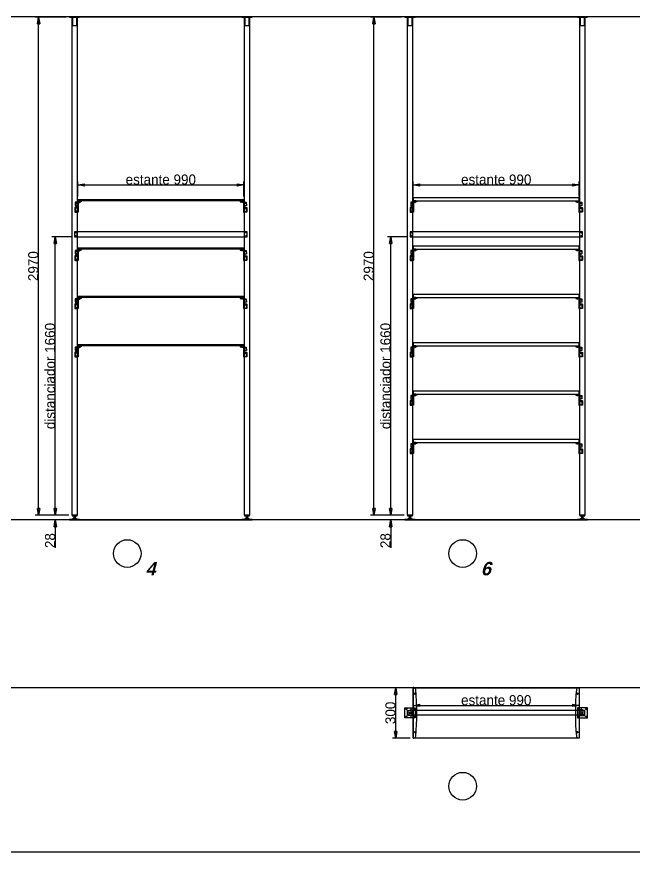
# Paper-space layout 'Jordi B.' of a CAD drawing. Header units: millimetres. Extents: x 23627 to 226976, y -18096 to 223844.
# Drawn here: x 181195 to 184878, y 111496 to 116477 of the extents above; entities that cross this region are included whole.
import ezdxf

# ---------------------------------------------------------------- set-up
doc = ezdxf.new("R2010")
doc.units = ezdxf.units.MM
doc.header["$PDMODE"] = 35
doc.header["$PDSIZE"] = 5
for name, color, linetype in [('Cotas bloques dinámicos PM espacio', 140, 'Continuous'), ('Linea Capa Color 0000 JB', 7, 'Continuous'), ('Linea Capa Color 0140 Blau Vidre JB', 140, 'Continuous'), ('Linea Capa Color 0202 Lila Parets JB', 202, 'Continuous')]:
    doc.layers.add(name, color=color, linetype=linetype)
doc.styles.add('Jordi Ava', font='Avant Garde MEdium BT.ttf')
doc.styles.add('Stylus BT JB', font='stylu.ttf', dxfattribs={"oblique": 15})
doc.dimstyles.new('Jordi Ava 2015', dxfattribs={"dimtxt": 60, "dimasz": 40, "dimexe": 20, "dimexo": 20, "dimgap": 0.09, "dimtad": 1, "dimdec": 0, "dimzin": 0, "dimdsep": 46, "dimtxsty": 'Jordi Ava', "dimblk": 'CLOSED', "dimcen": 1.5, "dimclrd": 7, "dimclre": 7, "dimclrt": 256, "dimadec": 0, "dimazin": 0, "dimtfac": 0.05, "dimtdec": 0, "dimtofl": 0, "dimtmove": 0, "dimatfit": 3, "dimldrblk": 'CLOSED', "dimfxl": 90, "dimtolj": 1, "dimtzin": 0, "dimlwd": -1, "dimlwe": -1, "dimarcsym": 0})

# ---------------------------------------------------------------- blocks, each defined once
blk = doc.blocks.new('_Closed')
at = {"color": 0, "linetype": 'ByBlock', "lineweight": -2}
for p, q in [((-1, 0.17), (0, 0)), ((-1, 0.17), (-1, -0.17)), ((0, 0), (-1, -0.17)), ((0, 0), (-1, 0))]:
    blk.add_line(p, q, dxfattribs=at)
blk = doc.blocks.new('*D1403')
at = {"layer": 'Cotas bloques dinámicos PM espacio', "color": 7, "ltscale": 10, "transparency": 16777216}
for p, q in [((19, 1928.7), (19, 2017.6)), ((59, 1997.6), (969, 1997.6)), ((1009, 1928.7), (1009, 2017.6))]:
    blk.add_line(p, q, dxfattribs=at)
at = {"layer": 'Defpoints', "color": 0, "ltscale": 10, "transparency": 16777216}
for p in [(1009, 1997.6), (19, 1908.7), (1009, 1908.7)]:
    blk.add_point(p, dxfattribs=at)
at = {"layer": 'Cotas bloques dinámicos PM espacio', "color": 7, "ltscale": 10, "transparency": 16777216, "xscale": 40, "yscale": 40, "zscale": 40, "rotation": 180}
blk.add_blockref('_Closed', (19, 1997.6), dxfattribs=at)
at = {"layer": 'Cotas bloques dinámicos PM espacio', "color": 7, "ltscale": 10, "transparency": 16777216, "xscale": 40, "yscale": 40, "zscale": 40}
blk.add_blockref('_Closed', (1009, 1997.6), dxfattribs=at)
at = {"layer": 'Cotas bloques dinámicos PM espacio', "ltscale": 10, "transparency": 16777216, "insert": (514, 2028.9), "char_height": 60, "attachment_point": 5, "style": 'Jordi Ava'}
blk.add_mtext('\\A1;estante 990', dxfattribs=at)
blk = doc.blocks.new('PM202307281056')
at = {"layer": 'Linea Capa Color 0140 Blau Vidre JB', "ltscale": 10}
blk.add_lwpolyline([(4.9, 3), (-4.9, 3), (-4.9, 0), (-2.2, 0), (-2.2, -3.3, 1.39975), (2.3, -3.3), (2.3, 0), (4.9, 0)], format="xyb", close=True, dxfattribs=at)
blk.add_arc((0, 5.5), 5.5, 207.0463, 332.9537, dxfattribs=at)
blk = doc.blocks.new('*D1404')
at = {"layer": 'Cotas bloques dinámicos PM espacio', "color": 7, "ltscale": 10, "transparency": 16777216}
for p, q in [((-20, 1688), (-135, 1688)), ((-115, 68), (-115, 1648)), ((-35, 28), (-135, 28))]:
    blk.add_line(p, q, dxfattribs=at)
at = {"layer": 'Defpoints', "color": 0, "ltscale": 10, "transparency": 16777216}
for p in [(-115, 1688), (0, 1688), (-15, 28)]:
    blk.add_point(p, dxfattribs=at)
at = {"layer": 'Cotas bloques dinámicos PM espacio', "color": 7, "ltscale": 10, "transparency": 16777216, "xscale": 40, "yscale": 40, "zscale": 40}
for p, rotation in [((-115, 1688), 90), ((-115, 28), 270)]:
    blk.add_blockref('_Closed', p, dxfattribs=dict(at, rotation=rotation))
at = {"layer": 'Cotas bloques dinámicos PM espacio', "ltscale": 10, "transparency": 16777216, "insert": (-146.3, 858), "char_height": 60, "attachment_point": 5, "rotation": 90, "style": 'Jordi Ava'}
blk.add_mtext('\\A1;distanciador 1660', dxfattribs=at)
blk = doc.blocks.new('*D1405')
at = {"layer": 'Cotas bloques dinámicos PM espacio', "color": 7, "ltscale": 10, "transparency": 16777216}
for p, q in [((-115, 68), (-115, 108)), ((-35, 28), (-135, 28)), ((-50, 0), (-135, 0)), ((-115, -40), (-115, -166.1))]:
    blk.add_line(p, q, dxfattribs=at)
at = {"layer": 'Defpoints', "color": 0, "ltscale": 10, "transparency": 16777216}
for p in [(-30, 0), (-15, 28), (-115, 0)]:
    blk.add_point(p, dxfattribs=at)
at = {"layer": 'Cotas bloques dinámicos PM espacio', "color": 7, "ltscale": 10, "transparency": 16777216, "xscale": 40, "yscale": 40, "zscale": 40}
for p, rotation in [((-115, 28), 270), ((-115, 0), 90)]:
    blk.add_blockref('_Closed', p, dxfattribs=dict(at, rotation=rotation))
at = {"layer": 'Cotas bloques dinámicos PM espacio', "ltscale": 10, "transparency": 16777216, "insert": (-146.2, -123.1), "char_height": 60, "attachment_point": 5, "rotation": 90, "style": 'Jordi Ava'}
blk.add_mtext('\\A1;28', dxfattribs=at)
blk = doc.blocks.new('*D1406')
at = {"layer": 'Cotas bloques dinámicos PM espacio', "color": 7, "ltscale": 10, "transparency": 16777216}
for p, q in [((-50, 2998), (-235, 2998)), ((-215, 68), (-215, 2958)), ((-35, 28), (-235, 28))]:
    blk.add_line(p, q, dxfattribs=at)
at = {"layer": 'Defpoints', "color": 0, "ltscale": 10, "transparency": 16777216}
for p in [(-215, 2998), (-30, 2998), (-15, 28)]:
    blk.add_point(p, dxfattribs=at)
at = {"layer": 'Cotas bloques dinámicos PM espacio', "color": 7, "ltscale": 10, "transparency": 16777216, "xscale": 40, "yscale": 40, "zscale": 40}
for p, rotation in [((-215, 2998), 90), ((-215, 28), 270)]:
    blk.add_blockref('_Closed', p, dxfattribs=dict(at, rotation=rotation))
at = {"layer": 'Cotas bloques dinámicos PM espacio', "ltscale": 10, "transparency": 16777216, "insert": (-246.3, 1513), "char_height": 60, "attachment_point": 5, "rotation": 90, "style": 'Jordi Ava'}
blk.add_mtext('\\A1;2970', dxfattribs=at)
blk = doc.blocks.new('*D362')
at = {"layer": 'Cotas bloques dinámicos PM espacio', "color": 7, "ltscale": 10, "transparency": 16777216}
for p, q in [((30, 120), (-75.2, 120)), ((-55.2, -140), (-55.2, 80)), ((30, -180), (-75.2, -180))]:
    blk.add_line(p, q, dxfattribs=at)
at = {"layer": 'Defpoints', "color": 0, "ltscale": 10, "transparency": 16777216}
for p in [(-55.2, 120), (50, 120), (50, -180)]:
    blk.add_point(p, dxfattribs=at)
at = {"layer": 'Cotas bloques dinámicos PM espacio', "color": 7, "ltscale": 10, "transparency": 16777216, "xscale": 40, "yscale": 40, "zscale": 40}
for p, rotation in [((-55.2, 120), 90), ((-55.2, -180), 270)]:
    blk.add_blockref('_Closed', p, dxfattribs=dict(at, rotation=rotation))
at = {"layer": 'Cotas bloques dinámicos PM espacio', "ltscale": 10, "transparency": 16777216, "insert": (-86.5, -30), "char_height": 60, "attachment_point": 5, "rotation": 90, "style": 'Jordi Ava'}
blk.add_mtext('\\A1;300', dxfattribs=at)
blk = doc.blocks.new('*D363')
at = {"layer": 'Cotas bloques dinámicos PM espacio', "color": 7, "ltscale": 10, "transparency": 16777216}
for p, q in [((49, 99), (49, -5.7)), ((1039, 99), (1039, -5.7)), ((89, 14.3), (999, 14.3))]:
    blk.add_line(p, q, dxfattribs=at)
at = {"layer": 'Defpoints', "color": 0, "ltscale": 10, "transparency": 16777216}
for p in [(49, 119), (1039, 119), (1039, 14.3)]:
    blk.add_point(p, dxfattribs=at)
at = {"layer": 'Cotas bloques dinámicos PM espacio', "color": 7, "ltscale": 10, "transparency": 16777216, "xscale": 40, "yscale": 40, "zscale": 40, "rotation": 180}
blk.add_blockref('_Closed', (49, 14.3), dxfattribs=at)
at = {"layer": 'Cotas bloques dinámicos PM espacio', "color": 7, "ltscale": 10, "transparency": 16777216, "xscale": 40, "yscale": 40, "zscale": 40}
blk.add_blockref('_Closed', (1039, 14.3), dxfattribs=at)
at = {"layer": 'Cotas bloques dinámicos PM espacio', "ltscale": 10, "transparency": 16777216, "insert": (544, 45.5), "char_height": 60, "attachment_point": 5, "style": 'Jordi Ava'}
blk.add_mtext('\\A1;estante 990', dxfattribs=at)
blk = doc.blocks.new('*D2492')
at = {"layer": 'Cotas bloques dinámicos PM espacio', "color": 7, "ltscale": 10, "transparency": 16777216}
for p, q in [((19, 1928.7), (19, 2017.6)), ((59, 1997.6), (969, 1997.6)), ((1009, 1928.7), (1009, 2017.6))]:
    blk.add_line(p, q, dxfattribs=at)
at = {"layer": 'Defpoints', "color": 0, "ltscale": 10, "transparency": 16777216}
for p in [(1009, 1997.6), (19, 1908.7), (1009, 1908.7)]:
    blk.add_point(p, dxfattribs=at)
at = {"layer": 'Cotas bloques dinámicos PM espacio', "color": 7, "ltscale": 10, "transparency": 16777216, "xscale": 40, "yscale": 40, "zscale": 40, "rotation": 180}
blk.add_blockref('_Closed', (19, 1997.6), dxfattribs=at)
at = {"layer": 'Cotas bloques dinámicos PM espacio', "color": 7, "ltscale": 10, "transparency": 16777216, "xscale": 40, "yscale": 40, "zscale": 40}
blk.add_blockref('_Closed', (1009, 1997.6), dxfattribs=at)
at = {"layer": 'Cotas bloques dinámicos PM espacio', "ltscale": 10, "transparency": 16777216, "insert": (514, 2028.9), "char_height": 60, "attachment_point": 5, "style": 'Jordi Ava'}
blk.add_mtext('\\A1;estante 990', dxfattribs=at)
blk = doc.blocks.new('*D2493')
at = {"layer": 'Cotas bloques dinámicos PM espacio', "color": 7, "ltscale": 10, "transparency": 16777216}
for p, q in [((-20, 1688), (-135, 1688)), ((-115, 68), (-115, 1648)), ((-35, 28), (-135, 28))]:
    blk.add_line(p, q, dxfattribs=at)
at = {"layer": 'Defpoints', "color": 0, "ltscale": 10, "transparency": 16777216}
for p in [(-115, 1688), (0, 1688), (-15, 28)]:
    blk.add_point(p, dxfattribs=at)
at = {"layer": 'Cotas bloques dinámicos PM espacio', "color": 7, "ltscale": 10, "transparency": 16777216, "xscale": 40, "yscale": 40, "zscale": 40}
for p, rotation in [((-115, 1688), 90), ((-115, 28), 270)]:
    blk.add_blockref('_Closed', p, dxfattribs=dict(at, rotation=rotation))
at = {"layer": 'Cotas bloques dinámicos PM espacio', "ltscale": 10, "transparency": 16777216, "insert": (-146.3, 858), "char_height": 60, "attachment_point": 5, "rotation": 90, "style": 'Jordi Ava'}
blk.add_mtext('\\A1;distanciador 1660', dxfattribs=at)
blk = doc.blocks.new('*D2494')
at = {"layer": 'Cotas bloques dinámicos PM espacio', "color": 7, "ltscale": 10, "transparency": 16777216}
for p, q in [((-115, 68), (-115, 108)), ((-35, 28), (-135, 28)), ((-50, 0), (-135, 0)), ((-115, -40), (-115, -166.1))]:
    blk.add_line(p, q, dxfattribs=at)
at = {"layer": 'Defpoints', "color": 0, "ltscale": 10, "transparency": 16777216}
for p in [(-30, 0), (-15, 28), (-115, 0)]:
    blk.add_point(p, dxfattribs=at)
at = {"layer": 'Cotas bloques dinámicos PM espacio', "color": 7, "ltscale": 10, "transparency": 16777216, "xscale": 40, "yscale": 40, "zscale": 40}
for p, rotation in [((-115, 28), 270), ((-115, 0), 90)]:
    blk.add_blockref('_Closed', p, dxfattribs=dict(at, rotation=rotation))
at = {"layer": 'Cotas bloques dinámicos PM espacio', "ltscale": 10, "transparency": 16777216, "insert": (-146.2, -123.1), "char_height": 60, "attachment_point": 5, "rotation": 90, "style": 'Jordi Ava'}
blk.add_mtext('\\A1;28', dxfattribs=at)
blk = doc.blocks.new('*D2495')
at = {"layer": 'Cotas bloques dinámicos PM espacio', "color": 7, "ltscale": 10, "transparency": 16777216}
for p, q in [((-50, 2998), (-235, 2998)), ((-215, 68), (-215, 2958)), ((-35, 28), (-235, 28))]:
    blk.add_line(p, q, dxfattribs=at)
at = {"layer": 'Defpoints', "color": 0, "ltscale": 10, "transparency": 16777216}
for p in [(-215, 2998), (-30, 2998), (-15, 28)]:
    blk.add_point(p, dxfattribs=at)
at = {"layer": 'Cotas bloques dinámicos PM espacio', "color": 7, "ltscale": 10, "transparency": 16777216, "xscale": 40, "yscale": 40, "zscale": 40}
for p, rotation in [((-215, 2998), 90), ((-215, 28), 270)]:
    blk.add_blockref('_Closed', p, dxfattribs=dict(at, rotation=rotation))
at = {"layer": 'Cotas bloques dinámicos PM espacio', "ltscale": 10, "transparency": 16777216, "insert": (-246.3, 1513), "char_height": 60, "attachment_point": 5, "rotation": 90, "style": 'Jordi Ava'}
blk.add_mtext('\\A1;2970', dxfattribs=at)
blk = doc.blocks.new('*U784')
at = {"layer": 'Linea Capa Color 0202 Lila Parets JB', "ltscale": 10}
for p, q in [((64496.7, 3000), (0, 3000)), ((64496.7, 0), (700, 0))]:
    blk.add_line(p, q, dxfattribs=at)
blk = doc.blocks.new('*U1402')
at = {"layer": 'Linea Capa Color 0000 JB', "ltscale": 50}
h = blk.add_hatch(color=256, dxfattribs=at)
h.dxf.hatch_style = 1
h.set_gradient(color1=(0, 191, 255), one_color=1, tint=1, name='SPHERICAL')
h.paths.add_polyline_path([(20, 1901.7), (19, 1902.7), (19, 1908.7), (20, 1909.7), (1008, 1909.7), (1009, 1908.7), (1009, 1902.7), (1008, 1901.7)])
h = blk.add_hatch(color=256, dxfattribs=at)
h.dxf.hatch_style = 1
h.set_gradient(color1=(0, 191, 255), one_color=1, tint=1, name='SPHERICAL')
h.paths.add_polyline_path([(20, 1613.6), (19, 1614.6), (19, 1620.6), (20, 1621.6), (1008, 1621.6), (1009, 1620.6), (1009, 1614.6), (1008, 1613.6)])
h = blk.add_hatch(color=256, dxfattribs=at)
h.dxf.hatch_style = 1
h.set_gradient(color1=(0, 191, 255), one_color=1, tint=1, name='SPHERICAL')
h.paths.add_polyline_path([(20, 1325.6), (19, 1326.6), (19, 1332.6), (20, 1333.6), (1008, 1333.6), (1009, 1332.6), (1009, 1326.6), (1008, 1325.6)])
h = blk.add_hatch(color=256, dxfattribs=at)
h.dxf.hatch_style = 1
h.set_gradient(color1=(0, 191, 255), one_color=1, tint=1, name='SPHERICAL')
h.paths.add_polyline_path([(20, 1037.6), (19, 1038.6), (19, 1044.6), (20, 1045.6), (1008, 1045.6), (1009, 1044.6), (1009, 1038.6), (1008, 1037.6)])
at = {"layer": 'Cotas bloques dinámicos PM espacio', "ltscale": 10}
blk.add_circle((314, -200), 82.4, dxfattribs=at)
at = {"layer": 'Linea Capa Color 0000 JB', "ltscale": 10}
for p, q in [((30, 1898.7), (30, 1896.4)), ((997.9, 1898.7), (997.9, 1896.4)), ((15, 1688), (15, 1718)), ((30, 1610.6), (30, 1608.4)), ((997.9, 1610.6), (997.9, 1608.4)), ((30, 1322.6), (30, 1320.3)), ((997.9, 1322.6), (997.9, 1320.3)), ((30, 1034.5), (30, 1032.3)), ((997.9, 1034.5), (997.9, 1032.3))]:
    blk.add_line(p, q, dxfattribs=at)
for points in [[(-30, 2998), (30, 2998), (30, 3000), (-30, 3000)], [(-15, 2998), (15, 2998), (15, 28), (-15, 28)], [(-12.5, 2948), (12.5, 2948), (12.5, 2998), (-12.5, 2998)], [(1012.9, 2998), (1042.9, 2998), (1042.9, 28), (1012.9, 28)], [(0, 1688), (1028, 1688), (1028, 1718), (0, 1718)], [(-30, 0), (30, 0), (30, 2.5), (-30, 2.5)], [(-15, 24), (15, 24), (15, 28), (-15, 28)], [(7, 9), (-7, 9), (-15, 2.5), (15, 2.5)], [(-7, 9), (7, 9), (7, 13), (-7, 13)], [(5, 13), (5, 24), (-5, 24), (-5, 13)], [(997.9, 0), (1057.9, 0), (1057.9, 2.5), (997.9, 2.5)], [(1012.9, 24), (1042.9, 24), (1042.9, 28), (1012.9, 28)], [(1034.9, 9), (1020.9, 9), (1012.9, 2.5), (1042.9, 2.5)], [(1020.9, 9), (1034.9, 9), (1034.9, 13), (1020.9, 13)], [(1032.9, 13), (1032.9, 24), (1022.9, 24), (1022.9, 13)]]:
    blk.add_lwpolyline(points, close=True, dxfattribs=at)
at = {"layer": 'Linea Capa Color 0000 JB', "ltscale": 50}
for points in [[(997.9, 2998), (1057.9, 2998), (1057.9, 3000), (997.9, 3000)], [(1015.4, 2948), (1040.4, 2948), (1040.4, 2998), (1015.4, 2998)]]:
    blk.add_lwpolyline(points, close=True, dxfattribs=at)
at = {"layer": 'Linea Capa Color 0000 JB', "ltscale": 10}
for points in [[(19, 1893.8, -0.02839), (19, 1894.4), (19, 1894.9), (5.4, 1894.9, 0.41743), (4, 1893.4), (4, 1875, 0.410045), (5.5, 1873.4, 0.007888), (11.1, 1873.4, 0.383491), (12.6, 1874.8), (13.3, 1881.4), (15, 1881.4), (15, 1863.6), (19, 1863.6)], [(19, 1835.7), (19, 1893.8, -0.428586), (24, 1898.7), (40, 1898.7), (40, 1896.4), (24, 1896.4, 0.414041), (21.5, 1893.8), (21.5, 1835.7)], [(1009, 1835.7), (1009, 1893.8, 0.428586), (1004, 1898.7), (987.9, 1898.7), (987.9, 1896.4), (1004, 1896.4, -0.414041), (1006.4, 1893.8), (1006.4, 1835.7)], [(1009, 1893.8, 0.02839), (1009, 1894.4), (1009, 1894.9), (1022.5, 1894.9, -0.41743), (1023.9, 1893.4), (1024, 1875, -0.410045), (1022.5, 1873.4, -0.007888), (1016.9, 1873.4, -0.383491), (1015.4, 1874.8), (1014.7, 1881.4), (1012.9, 1881.4), (1012.9, 1863.6), (1009, 1863.6)], [(19, 1863.6), (2.4, 1863.6, 0.419238), (0.4, 1861.5), (0.4, 1837.4, 0.381921), (2.4, 1835.7), (19, 1835.7)], [(19, 1863.6), (15, 1863.6), (15, 1858.9), (5.4, 1858.9, 0.41743), (4, 1857.4), (4, 1838.9, 0.410045), (5.5, 1837.4, 0.007888), (11.1, 1837.4, 0.383491), (12.6, 1838.8), (13.3, 1845.4), (15, 1845.4), (15, 1837.4), (19, 1837.4)], [(1009, 1863.6), (1012.9, 1863.6), (1012.9, 1858.9), (1022.5, 1858.9, -0.41743), (1023.9, 1857.4), (1024, 1838.9, -0.410045), (1022.5, 1837.4, -0.007888), (1016.9, 1837.4, -0.383491), (1015.4, 1838.8), (1014.7, 1845.4), (1012.9, 1845.4), (1012.9, 1837.4), (1009, 1837.4)], [(1009, 1863.6), (1025.5, 1863.6, -0.419238), (1027.5, 1861.5), (1027.5, 1837.4, -0.381921), (1025.5, 1835.7), (1009, 1835.7)], [(19, 1605.8, -0.02839), (19, 1606.4), (19, 1606.9), (5.4, 1606.9, 0.41743), (4, 1605.4), (4, 1586.9, 0.410045), (5.5, 1585.4, 0.007888), (11.1, 1585.4, 0.383491), (12.6, 1586.8), (13.3, 1593.4), (15, 1593.4), (15, 1575.5), (19, 1575.5)], [(19, 1547.6), (19, 1605.8, -0.428586), (24, 1610.6), (40, 1610.6), (40, 1608.4), (24, 1608.4, 0.414041), (21.5, 1605.8), (21.5, 1547.6)], [(1009, 1547.6), (1009, 1605.8, 0.428586), (1004, 1610.6), (987.9, 1610.6), (987.9, 1608.4), (1004, 1608.4, -0.414041), (1006.4, 1605.8), (1006.4, 1547.6)], [(1009, 1605.8, 0.02839), (1009, 1606.4), (1009, 1606.9), (1022.5, 1606.9, -0.41743), (1023.9, 1605.4), (1024, 1586.9, -0.410045), (1022.5, 1585.4, -0.007888), (1016.9, 1585.4, -0.383491), (1015.4, 1586.8), (1014.7, 1593.4), (1012.9, 1593.4), (1012.9, 1575.5), (1009, 1575.5)], [(19, 1575.5), (2.4, 1575.5, 0.419238), (0.4, 1573.5), (0.4, 1549.4, 0.381921), (2.4, 1547.6), (19, 1547.6)], [(19, 1575.5), (15, 1575.5), (15, 1570.9), (5.4, 1570.9, 0.41743), (4, 1569.4), (4, 1550.9, 0.410045), (5.5, 1549.4, 0.007888), (11.1, 1549.4, 0.383491), (12.6, 1550.8), (13.3, 1557.4), (15, 1557.4), (15, 1549.4), (19, 1549.4)], [(1009, 1575.5), (1012.9, 1575.5), (1012.9, 1570.9), (1022.5, 1570.9, -0.41743), (1023.9, 1569.4), (1024, 1550.9, -0.410045), (1022.5, 1549.4, -0.007888), (1016.9, 1549.4, -0.383491), (1015.4, 1550.8), (1014.7, 1557.4), (1012.9, 1557.4), (1012.9, 1549.4), (1009, 1549.4)], [(1009, 1575.5), (1025.5, 1575.5, -0.419238), (1027.5, 1573.5), (1027.5, 1549.4, -0.381921), (1025.5, 1547.6), (1009, 1547.6)], [(19, 1317.8, -0.02839), (19, 1318.3), (19, 1318.9), (5.4, 1318.9, 0.41743), (4, 1317.4), (4, 1298.9, 0.410045), (5.5, 1297.4, 0.007888), (11.1, 1297.4, 0.383491), (12.6, 1298.8), (13.3, 1305.4), (15, 1305.4), (15, 1287.5), (19, 1287.5)], [(19, 1259.6), (19, 1317.8, -0.428586), (24, 1322.6), (40, 1322.6), (40, 1320.3), (24, 1320.3, 0.414041), (21.5, 1317.8), (21.5, 1259.6)], [(1009, 1259.6), (1009, 1317.8, 0.428586), (1004, 1322.6), (987.9, 1322.6), (987.9, 1320.3), (1004, 1320.3, -0.414041), (1006.4, 1317.8), (1006.4, 1259.6)], [(1009, 1317.8, 0.02839), (1009, 1318.3), (1009, 1318.9), (1022.5, 1318.9, -0.41743), (1023.9, 1317.4), (1024, 1298.9, -0.410045), (1022.5, 1297.4, -0.007888), (1016.9, 1297.4, -0.383491), (1015.4, 1298.8), (1014.7, 1305.4), (1012.9, 1305.4), (1012.9, 1287.5), (1009, 1287.5)], [(19, 1287.5), (2.4, 1287.5, 0.419238), (0.4, 1285.4), (0.4, 1261.4, 0.381921), (2.4, 1259.6), (19, 1259.6)], [(19, 1287.5), (15, 1287.5), (15, 1282.9), (5.4, 1282.9, 0.41743), (4, 1281.4), (4, 1262.9, 0.410045), (5.5, 1261.4, 0.007888), (11.1, 1261.4, 0.383491), (12.6, 1262.7), (13.3, 1269.4), (15, 1269.4), (15, 1261.4), (19, 1261.4)], [(1009, 1287.5), (1012.9, 1287.5), (1012.9, 1282.9), (1022.5, 1282.9, -0.41743), (1023.9, 1281.4), (1024, 1262.9, -0.410045), (1022.5, 1261.4, -0.007888), (1016.9, 1261.4, -0.383491), (1015.4, 1262.7), (1014.7, 1269.4), (1012.9, 1269.4), (1012.9, 1261.4), (1009, 1261.4)], [(1009, 1287.5), (1025.5, 1287.5, -0.419238), (1027.5, 1285.4), (1027.5, 1261.4, -0.381921), (1025.5, 1259.6), (1009, 1259.6)], [(19, 999.4), (2.4, 999.4, 0.419238), (0.4, 997.4), (0.4, 973.3, 0.381921), (2.4, 971.5), (19, 971.5)], [(19, 1029.7, -0.02839), (19, 1030.3), (19, 1030.8), (5.4, 1030.8, 0.41743), (4, 1029.3), (4, 1010.8, 0.410045), (5.5, 1009.3, 0.007888), (11.1, 1009.3, 0.383491), (12.6, 1010.7), (13.3, 1017.3), (15, 1017.3), (15, 999.4), (19, 999.4)], [(19, 999.4), (15, 999.4), (15, 994.8), (5.4, 994.8, 0.41743), (4, 993.3), (4, 974.8, 0.410045), (5.5, 973.3, 0.007888), (11.1, 973.3, 0.383491), (12.6, 974.7), (13.3, 981.3), (15, 981.3), (15, 973.3), (19, 973.3)], [(19, 971.5), (19, 1029.7, -0.428586), (24, 1034.5), (40, 1034.5), (40, 1032.3), (24, 1032.3, 0.414041), (21.5, 1029.7), (21.5, 971.5)], [(1009, 971.5), (1009, 1029.7, 0.428586), (1004, 1034.5), (987.9, 1034.5), (987.9, 1032.3), (1004, 1032.3, -0.414041), (1006.4, 1029.7), (1006.4, 971.5)], [(1009, 1029.7, 0.02839), (1009, 1030.3), (1009, 1030.8), (1022.5, 1030.8, -0.41743), (1023.9, 1029.3), (1024, 1010.8, -0.410045), (1022.5, 1009.3, -0.007888), (1016.9, 1009.3, -0.383491), (1015.4, 1010.7), (1014.7, 1017.3), (1012.9, 1017.3), (1012.9, 999.4), (1009, 999.4)], [(1009, 999.4), (1012.9, 999.4), (1012.9, 994.8), (1022.5, 994.8, -0.41743), (1023.9, 993.3), (1024, 974.8, -0.410045), (1022.5, 973.3, -0.007888), (1016.9, 973.3, -0.383491), (1015.4, 974.7), (1014.7, 981.3), (1012.9, 981.3), (1012.9, 973.3), (1009, 973.3)], [(1009, 999.4), (1025.5, 999.4, -0.419238), (1027.5, 997.4), (1027.5, 973.3, -0.381921), (1025.5, 971.5), (1009, 971.5)]]:
    blk.add_lwpolyline(points, format="xyb", close=True, dxfattribs=at)
for centre, radius in [((9.9, 1889.1), 2.26), ((1018, 1889.1), 2.26), ((6, 1712), 1.5), ((6, 1694), 1.5), ((1022, 1712), 1.5), ((1022, 1694), 1.5), ((9.9, 1601.1), 2.26), ((1018, 1601.1), 2.26), ((9.9, 1313), 2.26), ((1018, 1313), 2.26), ((9.9, 1025), 2.26), ((1018, 1025), 2.26)]:
    blk.add_circle(centre, radius, dxfattribs=at)
at = {"layer": 'Linea Capa Color 0140 Blau Vidre JB', "lineweight": -3}
for points in [[(20, 1901.7), (19, 1902.7), (19, 1908.7), (20, 1909.7), (1008, 1909.7), (1009, 1908.7), (1009, 1902.7), (1008, 1901.7)], [(20, 1613.6), (19, 1614.6), (19, 1620.6), (20, 1621.6), (1008, 1621.6), (1009, 1620.6), (1009, 1614.6), (1008, 1613.6)], [(20, 1325.6), (19, 1326.6), (19, 1332.6), (20, 1333.6), (1008, 1333.6), (1009, 1332.6), (1009, 1326.6), (1008, 1325.6)], [(20, 1037.6), (19, 1038.6), (19, 1044.6), (20, 1045.6), (1008, 1045.6), (1009, 1044.6), (1009, 1038.6), (1008, 1037.6)]]:
    blk.add_lwpolyline(points, close=True, dxfattribs=at)
at = {"layer": 'Linea Capa Color 0202 Lila Parets JB', "ltscale": 50}
for p, q in [((0, 3000), (1027.9, 3000)), ((0, 0), (1027.9, 0))]:
    blk.add_line(p, q, dxfattribs=at)
at = {"layer": 'Linea Capa Color 0000 JB', "ltscale": 50}
for p in [(30, 1898.7), (30, 1610.6), (30, 1322.6), (30, 1034.5)]:
    blk.add_blockref('PM202307281056', p, dxfattribs=at)
at = {"layer": 'Linea Capa Color 0000 JB', "ltscale": 50, "xscale": -1}
for p in [(997.9, 1898.7), (997.9, 1610.6), (997.9, 1322.6), (997.9, 1034.5)]:
    blk.add_blockref('PM202307281056', p, dxfattribs=at)
at = {"layer": 'Cotas bloques dinámicos PM espacio', "ltscale": 10, "insert": (422.1, -250), "char_height": 80, "width": 102.993, "attachment_point": 1, "style": 'Stylus BT JB'}
blk.add_mtext('{\\fStylus BT|b1|i0|c0|p34;\\C140;4}', dxfattribs=at)
at = {"layer": 'Cotas bloques dinámicos PM espacio', "ltscale": 10}
for base, p2, picture, middle in [((-215, 2998), (-30, 2998), '*D1406', (-246.3, 1513)), ((-115, 0), (-30, 0), '*D1405', (-146.2, -123.1))]:
    dim = blk.add_linear_dim(base=base, p1=(-15, 28), p2=p2, angle=90, dimstyle='Jordi Ava 2015', dxfattribs=at)
    dim.commit()
    dim.dimension.update_dxf_attribs({"geometry": picture, "text_midpoint": middle})
dim = blk.add_linear_dim(base=(1009, 1997.6), p1=(19, 1908.7), p2=(1009, 1908.7), text='estante <>', dimstyle='Jordi Ava 2015', dxfattribs=at)
dim.commit()
dim.dimension.update_dxf_attribs({"geometry": '*D1403', "text_midpoint": (514, 2028.9)})
dim = blk.add_linear_dim(base=(-115, 1688), p1=(-15, 28), p2=(0, 1688), angle=90, text='distanciador <>', dimstyle='Jordi Ava 2015', dxfattribs=at)
dim.commit()
dim.dimension.update_dxf_attribs({"geometry": '*D1404', "text_midpoint": (-146.3, 858)})
blk = doc.blocks.new('*U361')
at = {"layer": 'Cotas bloques dinámicos PM espacio', "ltscale": 10}
blk.add_circle((344, -467), 82.4, dxfattribs=at)
at = {"layer": 'Linea Capa Color 0000 JB', "ltscale": 10}
for p, q in [((36, -22.5), (36, -4.5)), ((45, -28.8), (45, -31.2)), ((1042.9, -28.8), (1042.9, -31.2)), ((1051.9, -22.5), (1051.9, -4.5))]:
    blk.add_line(p, q, dxfattribs=at)
at = {"layer": 'Linea Capa Color 0000 JB', "ltscale": 50}
for points in [[(53, 120.5), (49, 120.5), (49, -180.6), (52.5, -180.5, 0.376785), (64, -169.5, 0.043159), (64, 109.5, 0.363284)], [(1034.9, 120.5), (1039, 120.5), (1039, -180.6), (1035.4, -180.5, -0.376785), (1023.9, -169.5, -0.043159), (1023.9, 109.5, -0.363284)]]:
    blk.add_lwpolyline(points, format="xyb", close=True, dxfattribs=at)
at = {"layer": 'Linea Capa Color 0000 JB', "lineweight": -3}
blk.add_lwpolyline([(49, 120), (1039, 120), (1039, -180), (49, -180)], close=True, dxfattribs=at)
at = {"layer": 'Linea Capa Color 0000 JB', "ltscale": 10}
for points in [[(60, -60), (0, -60), (0, 0), (60, 0)], [(1027.9, -60), (1087.9, -60), (1087.9, 0), (1027.9, 0)], [(45, -45), (15, -45), (15, -15), (45, -15)], [(17.5, -42.5), (42.5, -42.5), (42.5, -17.5), (17.5, -17.5)], [(1058, -13.5), (1058, -15), (1043, -15), (1043, -43.5), (45, -43.5), (45, -15), (30, -15), (30, -13.5)], [(33.9, -28.8), (33.9, -31.2), (49, -31.2), (49, -28.8)], [(1054, -28.8), (1054, -31.2), (1039, -31.2), (1039, -28.8)], [(1042.9, -45), (1072.9, -45), (1072.9, -15), (1042.9, -15)], [(1070.4, -42.5), (1045.4, -42.5), (1045.4, -17.5), (1070.4, -17.5)]]:
    blk.add_lwpolyline(points, close=True, dxfattribs=at)
for points in [[(30.4, -14.4), (30.4, -11.9), (46.5, -11.9, -0.131096), (49, -12.6), (49, -16.4, 0.353058), (46.5, -14.4)], [(30.4, -45.6), (30.4, -48.1), (46.5, -48.1, 0.131096), (49, -47.4), (49, -43.6, -0.353058), (46.5, -45.6)], [(1057.5, -14.4), (1057.5, -11.9), (1041.5, -11.9, 0.131096), (1039, -12.6), (1039, -16.4, -0.353058), (1041.5, -14.4)], [(1057.5, -45.6), (1057.5, -48.1), (1041.5, -48.1, -0.131096), (1039, -47.4), (1039, -43.6, 0.353058), (1041.5, -45.6)]]:
    blk.add_lwpolyline(points, format="xyb", close=True, dxfattribs=at)
at = {"layer": 'Linea Capa Color 0000 JB', "ltscale": 50}
for centre in [(60, 84.9), (1027.9, 84.9), (60, -144.9), (1027.9, -144.9)]:
    blk.add_circle(centre, 2.87, dxfattribs=at)
at = {"layer": 'Linea Capa Color 0000 JB', "ltscale": 10}
for centre in [(8.4, -8.4), (8.4, -51.6), (51.6, -8.4), (51.6, -51.6), (1036.3, -8.4), (1036.3, -51.6), (1079.6, -8.4), (1079.6, -51.6)]:
    blk.add_circle(centre, 3, dxfattribs=at)
for p in [(30, -30), (1057.9, -30)]:
    blk.add_point(p, dxfattribs=at)
at = {"layer": 'Linea Capa Color 0140 Blau Vidre JB', "ltscale": 50}
for centre, radius in [((60, 84.9), 4.9), ((60, 84.9), 2.25), ((1027.9, 84.9), 4.9), ((1027.9, 84.9), 2.25), ((60, -144.9), 4.9), ((60, -144.9), 2.25), ((1027.9, -144.9), 4.9), ((1027.9, -144.9), 2.25)]:
    blk.add_circle(centre, radius, dxfattribs=at)
at = {"layer": 'Cotas bloques dinámicos PM espacio', "ltscale": 10}
dim = blk.add_linear_dim(base=(-55.2, 120), p1=(50, -180), p2=(50, 120), angle=90, dimstyle='Jordi Ava 2015', dxfattribs=at)
dim.commit()
dim.dimension.update_dxf_attribs({"geometry": '*D362', "text_midpoint": (-86.5, -30)})
dim = blk.add_linear_dim(base=(1039, 14.3), p1=(49, 119), p2=(1039, 119), text='estante <>', dimstyle='Jordi Ava 2015', dxfattribs=at)
dim.commit()
dim.dimension.update_dxf_attribs({"geometry": '*D363', "text_midpoint": (544, 45.5)})
blk = doc.blocks.new('*U2491')
at = {"layer": 'Cotas bloques dinámicos PM espacio', "ltscale": 10}
blk.add_circle((314, -200), 82.4, dxfattribs=at)
at = {"layer": 'Linea Capa Color 0000 JB', "ltscale": 10}
for p, q in [((30, 1898.7), (30, 1896.4)), ((997.9, 1898.7), (997.9, 1896.4)), ((15, 1688), (15, 1718)), ((30, 1610.6), (30, 1608.4)), ((997.9, 1610.6), (997.9, 1608.4)), ((30, 1322.6), (30, 1320.3)), ((997.9, 1322.6), (997.9, 1320.3)), ((30, 1034.5), (30, 1032.3)), ((997.9, 1034.5), (997.9, 1032.3)), ((30, 746.5), (30, 744.2)), ((997.9, 746.5), (997.9, 744.2)), ((30, 458.5), (30, 456.2)), ((997.9, 458.5), (997.9, 456.2))]:
    blk.add_line(p, q, dxfattribs=at)
for points in [[(-30, 2998), (30, 2998), (30, 3000), (-30, 3000)], [(-15, 2998), (15, 2998), (15, 28), (-15, 28)], [(-12.5, 2948), (12.5, 2948), (12.5, 2998), (-12.5, 2998)], [(1012.9, 2998), (1042.9, 2998), (1042.9, 28), (1012.9, 28)], [(0, 1688), (1028, 1688), (1028, 1718), (0, 1718)], [(-30, 0), (30, 0), (30, 2.5), (-30, 2.5)], [(-15, 24), (15, 24), (15, 28), (-15, 28)], [(7, 9), (-7, 9), (-15, 2.5), (15, 2.5)], [(-7, 9), (7, 9), (7, 13), (-7, 13)], [(5, 13), (5, 24), (-5, 24), (-5, 13)], [(997.9, 0), (1057.9, 0), (1057.9, 2.5), (997.9, 2.5)], [(1012.9, 24), (1042.9, 24), (1042.9, 28), (1012.9, 28)], [(1034.9, 9), (1020.9, 9), (1012.9, 2.5), (1042.9, 2.5)], [(1020.9, 9), (1034.9, 9), (1034.9, 13), (1020.9, 13)], [(1032.9, 13), (1032.9, 24), (1022.9, 24), (1022.9, 13)]]:
    blk.add_lwpolyline(points, close=True, dxfattribs=at)
at = {"layer": 'Linea Capa Color 0000 JB', "ltscale": 50}
for points in [[(997.9, 2998), (1057.9, 2998), (1057.9, 3000), (997.9, 3000)], [(1015.4, 2948), (1040.4, 2948), (1040.4, 2998), (1015.4, 2998)], [(19, 1901.7), (1009, 1901.7), (1009, 1920.7), (19, 1920.7)], [(19, 1613.6), (1009, 1613.6), (1009, 1632.6), (19, 1632.6)], [(19, 1325.6), (1009, 1325.6), (1009, 1344.6), (19, 1344.6)], [(19, 1037.6), (1009, 1037.6), (1009, 1056.6), (19, 1056.6)], [(19, 749.5), (1009, 749.5), (1009, 768.5), (19, 768.5)], [(19, 461.5), (1009, 461.5), (1009, 480.5), (19, 480.5)]]:
    blk.add_lwpolyline(points, close=True, dxfattribs=at)
at = {"layer": 'Linea Capa Color 0000 JB', "ltscale": 10}
for points in [[(19, 1893.8, -0.02839), (19, 1894.4), (19, 1894.9), (5.4, 1894.9, 0.41743), (4, 1893.4), (4, 1875, 0.410045), (5.5, 1873.4, 0.007888), (11.1, 1873.4, 0.383491), (12.6, 1874.8), (13.3, 1881.4), (15, 1881.4), (15, 1863.6), (19, 1863.6)], [(19, 1835.7), (19, 1893.8, -0.428586), (24, 1898.7), (40, 1898.7), (40, 1896.4), (24, 1896.4, 0.414041), (21.5, 1893.8), (21.5, 1835.7)], [(1009, 1835.7), (1009, 1893.8, 0.428586), (1004, 1898.7), (987.9, 1898.7), (987.9, 1896.4), (1003.9, 1896.4, -0.414041), (1006.4, 1893.8), (1006.4, 1835.7)], [(1009, 1893.8, 0.02839), (1009, 1894.4), (1009, 1894.9), (1022.5, 1894.9, -0.41743), (1023.9, 1893.4), (1024, 1875, -0.410045), (1022.5, 1873.4, -0.007888), (1016.9, 1873.4, -0.383491), (1015.4, 1874.8), (1014.7, 1881.4), (1012.9, 1881.4), (1012.9, 1863.6), (1009, 1863.6)], [(19, 1863.6), (2.4, 1863.6, 0.419238), (0.4, 1861.5), (0.4, 1837.4, 0.381921), (2.4, 1835.7), (19, 1835.7)], [(19, 1863.6), (15, 1863.6), (15, 1858.9), (5.4, 1858.9, 0.41743), (4, 1857.4), (4, 1838.9, 0.410045), (5.5, 1837.4, 0.007888), (11.1, 1837.4, 0.383491), (12.6, 1838.8), (13.3, 1845.4), (15, 1845.4), (15, 1837.4), (19, 1837.4)], [(1009, 1863.6), (1012.9, 1863.6), (1012.9, 1858.9), (1022.5, 1858.9, -0.41743), (1023.9, 1857.4), (1024, 1838.9, -0.410045), (1022.5, 1837.4, -0.007888), (1016.9, 1837.4, -0.383491), (1015.4, 1838.8), (1014.7, 1845.4), (1012.9, 1845.4), (1012.9, 1837.4), (1009, 1837.4)], [(1009, 1863.6), (1025.5, 1863.6, -0.419238), (1027.5, 1861.5), (1027.5, 1837.4, -0.381921), (1025.5, 1835.7), (1009, 1835.7)], [(19, 1605.8, -0.02839), (19, 1606.4), (19, 1606.9), (5.4, 1606.9, 0.41743), (4, 1605.4), (4, 1586.9, 0.410045), (5.5, 1585.4, 0.007888), (11.1, 1585.4, 0.383491), (12.6, 1586.8), (13.3, 1593.4), (15, 1593.4), (15, 1575.5), (19, 1575.5)], [(19, 1547.6), (19, 1605.8, -0.428586), (24, 1610.6), (40, 1610.6), (40, 1608.4), (24, 1608.4, 0.414041), (21.5, 1605.8), (21.5, 1547.6)], [(1009, 1547.6), (1009, 1605.8, 0.428586), (1004, 1610.6), (987.9, 1610.6), (987.9, 1608.4), (1003.9, 1608.4, -0.414041), (1006.4, 1605.8), (1006.4, 1547.6)], [(1009, 1605.8, 0.02839), (1009, 1606.4), (1009, 1606.9), (1022.5, 1606.9, -0.41743), (1023.9, 1605.4), (1024, 1586.9, -0.410045), (1022.5, 1585.4, -0.007888), (1016.9, 1585.4, -0.383491), (1015.4, 1586.8), (1014.7, 1593.4), (1012.9, 1593.4), (1012.9, 1575.5), (1009, 1575.5)], [(19, 1575.5), (2.4, 1575.5, 0.419238), (0.4, 1573.5), (0.4, 1549.4, 0.381921), (2.4, 1547.6), (19, 1547.6)], [(19, 1575.5), (15, 1575.5), (15, 1570.9), (5.4, 1570.9, 0.41743), (4, 1569.4), (4, 1550.9, 0.410045), (5.5, 1549.4, 0.007888), (11.1, 1549.4, 0.383491), (12.6, 1550.8), (13.3, 1557.4), (15, 1557.4), (15, 1549.4), (19, 1549.4)], [(1009, 1575.5), (1012.9, 1575.5), (1012.9, 1570.9), (1022.5, 1570.9, -0.41743), (1023.9, 1569.4), (1024, 1550.9, -0.410045), (1022.5, 1549.4, -0.007888), (1016.9, 1549.4, -0.383491), (1015.4, 1550.8), (1014.7, 1557.4), (1012.9, 1557.4), (1012.9, 1549.4), (1009, 1549.4)], [(1009, 1575.5), (1025.5, 1575.5, -0.419238), (1027.5, 1573.5), (1027.5, 1549.4, -0.381921), (1025.5, 1547.6), (1009, 1547.6)], [(19, 1317.8, -0.02839), (19, 1318.3), (19, 1318.9), (5.4, 1318.9, 0.41743), (4, 1317.4), (4, 1298.9, 0.410045), (5.5, 1297.4, 0.007888), (11.1, 1297.4, 0.383491), (12.6, 1298.8), (13.3, 1305.4), (15, 1305.4), (15, 1287.5), (19, 1287.5)], [(19, 1259.6), (19, 1317.8, -0.428586), (24, 1322.6), (40, 1322.6), (40, 1320.3), (24, 1320.3, 0.414041), (21.5, 1317.8), (21.5, 1259.6)], [(1009, 1259.6), (1009, 1317.8, 0.428586), (1004, 1322.6), (987.9, 1322.6), (987.9, 1320.3), (1003.9, 1320.3, -0.414041), (1006.4, 1317.8), (1006.4, 1259.6)], [(1009, 1317.8, 0.02839), (1009, 1318.3), (1009, 1318.9), (1022.5, 1318.9, -0.41743), (1023.9, 1317.4), (1024, 1298.9, -0.410045), (1022.5, 1297.4, -0.007888), (1016.9, 1297.4, -0.383491), (1015.4, 1298.8), (1014.7, 1305.4), (1012.9, 1305.4), (1012.9, 1287.5), (1009, 1287.5)], [(19, 1287.5), (2.4, 1287.5, 0.419238), (0.4, 1285.4), (0.4, 1261.4, 0.381921), (2.4, 1259.6), (19, 1259.6)], [(19, 1287.5), (15, 1287.5), (15, 1282.9), (5.4, 1282.9, 0.41743), (4, 1281.4), (4, 1262.9, 0.410045), (5.5, 1261.4, 0.007888), (11.1, 1261.4, 0.383491), (12.6, 1262.7), (13.3, 1269.4), (15, 1269.4), (15, 1261.4), (19, 1261.4)], [(1009, 1287.5), (1012.9, 1287.5), (1012.9, 1282.9), (1022.5, 1282.9, -0.41743), (1023.9, 1281.4), (1024, 1262.9, -0.410045), (1022.5, 1261.4, -0.007888), (1016.9, 1261.4, -0.383491), (1015.4, 1262.7), (1014.7, 1269.4), (1012.9, 1269.4), (1012.9, 1261.4), (1009, 1261.4)], [(1009, 1287.5), (1025.5, 1287.5, -0.419238), (1027.5, 1285.4), (1027.5, 1261.4, -0.381921), (1025.5, 1259.6), (1009, 1259.6)], [(19, 999.4), (2.4, 999.4, 0.419238), (0.4, 997.4), (0.4, 973.3, 0.381921), (2.4, 971.5), (19, 971.5)], [(19, 1029.7, -0.02839), (19, 1030.3), (19, 1030.8), (5.4, 1030.8, 0.41743), (4, 1029.3), (4, 1010.8, 0.410045), (5.5, 1009.3, 0.007888), (11.1, 1009.3, 0.383491), (12.6, 1010.7), (13.3, 1017.3), (15, 1017.3), (15, 999.4), (19, 999.4)], [(19, 999.4), (15, 999.4), (15, 994.8), (5.4, 994.8, 0.41743), (4, 993.3), (4, 974.8, 0.410045), (5.5, 973.3, 0.007888), (11.1, 973.3, 0.383491), (12.6, 974.7), (13.3, 981.3), (15, 981.3), (15, 973.3), (19, 973.3)], [(19, 971.5), (19, 1029.7, -0.428586), (24, 1034.5), (40, 1034.5), (40, 1032.3), (24, 1032.3, 0.414041), (21.5, 1029.7), (21.5, 971.5)], [(1009, 971.5), (1009, 1029.7, 0.428586), (1004, 1034.5), (987.9, 1034.5), (987.9, 1032.3), (1003.9, 1032.3, -0.414041), (1006.4, 1029.7), (1006.4, 971.5)], [(1009, 1029.7, 0.02839), (1009, 1030.3), (1009, 1030.8), (1022.5, 1030.8, -0.41743), (1023.9, 1029.3), (1024, 1010.8, -0.410045), (1022.5, 1009.3, -0.007888), (1016.9, 1009.3, -0.383491), (1015.4, 1010.7), (1014.7, 1017.3), (1012.9, 1017.3), (1012.9, 999.4), (1009, 999.4)], [(1009, 999.4), (1012.9, 999.4), (1012.9, 994.8), (1022.5, 994.8, -0.41743), (1023.9, 993.3), (1024, 974.8, -0.410045), (1022.5, 973.3, -0.007888), (1016.9, 973.3, -0.383491), (1015.4, 974.7), (1014.7, 981.3), (1012.9, 981.3), (1012.9, 973.3), (1009, 973.3)], [(1009, 999.4), (1025.5, 999.4, -0.419238), (1027.5, 997.4), (1027.5, 973.3, -0.381921), (1025.5, 971.5), (1009, 971.5)], [(19, 711.4), (2.4, 711.4, 0.419238), (0.4, 709.4), (0.4, 685.3, 0.381921), (2.4, 683.5), (19, 683.5)], [(19, 741.7, -0.02839), (19, 742.2), (19, 742.8), (5.4, 742.8, 0.41743), (4, 741.3), (4, 722.8, 0.410045), (5.5, 721.3, 0.007888), (11.1, 721.3, 0.383491), (12.6, 722.7), (13.3, 729.3), (15, 729.3), (15, 711.4), (19, 711.4)], [(19, 711.4), (15, 711.4), (15, 706.8), (5.4, 706.8, 0.41743), (4, 705.3), (4, 686.8, 0.410045), (5.5, 685.3, 0.007888), (11.1, 685.3, 0.383491), (12.6, 686.7), (13.3, 693.3), (15, 693.3), (15, 685.3), (19, 685.3)], [(19, 683.5), (19, 741.7, -0.428586), (24, 746.5), (40, 746.5), (40, 744.2), (24, 744.2, 0.414041), (21.5, 741.7), (21.5, 683.5)], [(1009, 683.5), (1009, 741.7, 0.428586), (1004, 746.5), (987.9, 746.5), (987.9, 744.2), (1003.9, 744.2, -0.414041), (1006.4, 741.7), (1006.4, 683.5)], [(1009, 741.7, 0.02839), (1009, 742.2), (1009, 742.8), (1022.5, 742.8, -0.41743), (1023.9, 741.3), (1024, 722.8, -0.410045), (1022.5, 721.3, -0.007888), (1016.9, 721.3, -0.383491), (1015.4, 722.7), (1014.7, 729.3), (1012.9, 729.3), (1012.9, 711.4), (1009, 711.4)], [(1009, 711.4), (1012.9, 711.4), (1012.9, 706.8), (1022.5, 706.8, -0.41743), (1023.9, 705.3), (1024, 686.8, -0.410045), (1022.5, 685.3, -0.007888), (1016.9, 685.3, -0.383491), (1015.4, 686.7), (1014.7, 693.3), (1012.9, 693.3), (1012.9, 685.3), (1009, 685.3)], [(1009, 711.4), (1025.5, 711.4, -0.419238), (1027.5, 709.4), (1027.5, 685.3, -0.381921), (1025.5, 683.5), (1009, 683.5)], [(19, 453.6, -0.02839), (19, 454.2), (19, 454.7), (5.4, 454.7, 0.41743), (4, 453.2), (4, 434.8, 0.410045), (5.5, 433.2, 0.007888), (11.1, 433.2, 0.383491), (12.6, 434.6), (13.3, 441.2), (15, 441.2), (15, 423.4), (19, 423.4)], [(19, 395.5), (19, 453.6, -0.428586), (24, 458.5), (40, 458.5), (40, 456.2), (24, 456.2, 0.414041), (21.5, 453.6), (21.5, 395.5)], [(1009, 395.5), (1009, 453.6, 0.428586), (1004, 458.5), (987.9, 458.5), (987.9, 456.2), (1003.9, 456.2, -0.414041), (1006.4, 453.6), (1006.4, 395.5)], [(1009, 453.6, 0.02839), (1009, 454.2), (1009, 454.7), (1022.5, 454.7, -0.41743), (1023.9, 453.2), (1024, 434.8, -0.410045), (1022.5, 433.2, -0.007888), (1016.9, 433.2, -0.383491), (1015.4, 434.6), (1014.7, 441.2), (1012.9, 441.2), (1012.9, 423.4), (1009, 423.4)], [(19, 423.4), (2.4, 423.4, 0.419238), (0.4, 421.3), (0.4, 397.2, 0.381921), (2.4, 395.5), (19, 395.5)], [(19, 423.4), (15, 423.4), (15, 418.7), (5.4, 418.7, 0.41743), (4, 417.2), (4, 398.7, 0.410045), (5.5, 397.2, 0.007888), (11.1, 397.2, 0.383491), (12.6, 398.6), (13.3, 405.2), (15, 405.2), (15, 397.2), (19, 397.2)], [(1009, 423.4), (1012.9, 423.4), (1012.9, 418.7), (1022.5, 418.7, -0.41743), (1023.9, 417.2), (1024, 398.7, -0.410045), (1022.5, 397.2, -0.007888), (1016.9, 397.2, -0.383491), (1015.4, 398.6), (1014.7, 405.2), (1012.9, 405.2), (1012.9, 397.2), (1009, 397.2)], [(1009, 423.4), (1025.5, 423.4, -0.419238), (1027.5, 421.3), (1027.5, 397.2, -0.381921), (1025.5, 395.5), (1009, 395.5)]]:
    blk.add_lwpolyline(points, format="xyb", close=True, dxfattribs=at)
for centre, radius in [((9.9, 1889.1), 2.26), ((1018, 1889.1), 2.26), ((6, 1712), 1.5), ((6, 1694), 1.5), ((1022, 1712), 1.5), ((1022, 1694), 1.5), ((9.9, 1601.1), 2.26), ((1018, 1601.1), 2.26), ((9.9, 1313), 2.26), ((1018, 1313), 2.26), ((9.9, 1025), 2.26), ((1018, 1025), 2.26), ((9.9, 736.9), 2.26), ((1018, 736.9), 2.26), ((9.9, 448.9), 2.26), ((1018, 448.9), 2.26)]:
    blk.add_circle(centre, radius, dxfattribs=at)
at = {"layer": 'Linea Capa Color 0202 Lila Parets JB', "ltscale": 50}
for p, q in [((0, 3000), (1027.9, 3000)), ((0, 0), (1027.9, 0))]:
    blk.add_line(p, q, dxfattribs=at)
at = {"layer": 'Linea Capa Color 0000 JB', "ltscale": 50}
for p in [(30, 1898.7), (30, 1610.6), (30, 1322.6), (30, 1034.5), (30, 746.5), (30, 458.5)]:
    blk.add_blockref('PM202307281056', p, dxfattribs=at)
at = {"layer": 'Linea Capa Color 0000 JB', "ltscale": 50, "xscale": -1}
for p in [(997.9, 1898.7), (997.9, 1610.6), (997.9, 1322.6), (997.9, 1034.5), (997.9, 746.5), (997.9, 458.5)]:
    blk.add_blockref('PM202307281056', p, dxfattribs=at)
at = {"layer": 'Cotas bloques dinámicos PM espacio', "ltscale": 10, "insert": (422.1, -250), "char_height": 80, "width": 102.993, "attachment_point": 1, "style": 'Stylus BT JB'}
blk.add_mtext('{\\fStylus BT|b1|i0|c0|p34;6}', dxfattribs=at)
at = {"layer": 'Cotas bloques dinámicos PM espacio', "ltscale": 10}
for base, p2, picture, middle in [((-215, 2998), (-30, 2998), '*D2495', (-246.3, 1513)), ((-115, 0), (-30, 0), '*D2494', (-146.2, -123.1))]:
    dim = blk.add_linear_dim(base=base, p1=(-15, 28), p2=p2, angle=90, dimstyle='Jordi Ava 2015', dxfattribs=at)
    dim.commit()
    dim.dimension.update_dxf_attribs({"geometry": picture, "text_midpoint": middle})
dim = blk.add_linear_dim(base=(1009, 1997.6), p1=(19, 1908.7), p2=(1009, 1908.7), text='estante <>', dimstyle='Jordi Ava 2015', dxfattribs=at)
dim.commit()
dim.dimension.update_dxf_attribs({"geometry": '*D2492', "text_midpoint": (514, 2028.9)})
dim = blk.add_linear_dim(base=(-115, 1688), p1=(-15, 28), p2=(0, 1688), angle=90, text='distanciador <>', dimstyle='Jordi Ava 2015', dxfattribs=at)
dim.commit()
dim.dimension.update_dxf_attribs({"geometry": '*D2493', "text_midpoint": (-146.3, 858)})

psp = doc.layouts.new('Jordi B.')

# ---------------------------------------------------------------- linework, layer by layer
at = {"layer": 'Linea Capa Color 0202 Lila Parets JB', "ltscale": 10}
for p, q in [((224964.7, 112476.8), (160468, 112476.8)), ((226975.8, 111495.8), (162479.1, 111495.8))]:
    psp.add_line(p, q, dxfattribs=at)

# ---------------------------------------------------------------- block references
at = {"layer": 'Linea Capa Color 0000 JB'}
for name, p in [('*U784', (160468, 113476.8)), ('*U1402', (181540.6, 113476.8)), ('*U2491', (183540.6, 113476.8)), ('*U361', (183510.6, 112356.8))]:
    psp.add_blockref(name, p, dxfattribs=at)

doc.saveas('drawing.dxf')
